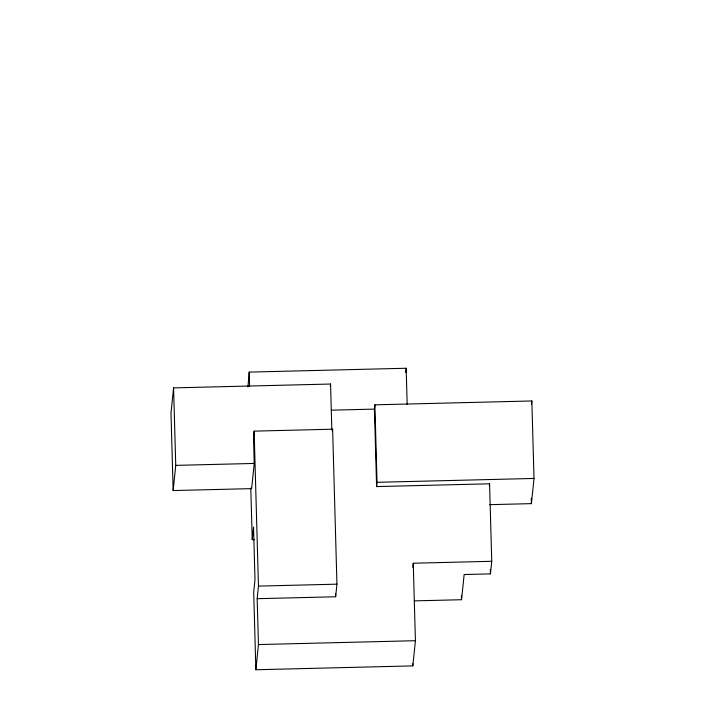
<?xml version="1.0" encoding="UTF-8"?>
<svg xmlns="http://www.w3.org/2000/svg" width="705" height="705" viewBox="0 0 705 705"><rect width="100%" height="100%" fill="white"/><g stroke="black" fill="none" stroke-linecap="round" stroke-linejoin="round"><path stroke-width="1.06" d="M331.826 429.944L330.548 384.031L173.58 387.891L170.989 413.077L173.157 490.557L251.641 488.627L254.223 463.441L253.5 437.338L254.135 431.134L332.619 429.204L336.946 584.172L335.65 596.765L257.166 598.695L258.453 644.564L255.862 669.75L412.83 665.89L415.421 640.704L413.253 563.225L491.738 561.295L489.57 483.806L376.602 486.582L374.434 409.103L374.875 404.829L531.843 400.969L534.011 478.448L531.42 503.634L489.684 504.665M173.157 490.557L175.739 465.371L173.58 387.891M407.173 404.414L406.159 368.248L249.191 372.108L247.966 386.904M254.426 539.616L252.231 539.669L253.527 527.076L254.99 579.677L253.694 592.262L255.862 669.75M257.166 598.695L258.462 586.102L254.135 431.134M330.319 386.217L330.548 384.031M332.407 431.275L332.619 429.204M376.602 486.582L377.043 482.308L374.875 404.829M405.727 372.451L406.159 368.248M412.822 567.419L413.253 563.225M414.355 600.88L461.555 599.717L464.146 574.531L490.442 573.888L491.738 561.295M489.358 485.904L489.57 483.806M531.508 404.256L531.843 400.969M331.544 410.16L374.434 409.103M175.739 465.371L254.223 463.441M377.043 482.308L534.011 478.448M258.462 586.102L336.946 584.172M258.453 644.564L415.421 640.704M531.27 498.179L531.42 503.634M490.319 569.517L490.442 573.888M461.431 595.355L461.555 599.717M412.769 663.705L412.83 665.89M335.562 593.495L335.65 596.765M249.191 372.108L249.588 386.331M250.786 488.01L252.231 539.669"/></g></svg>
